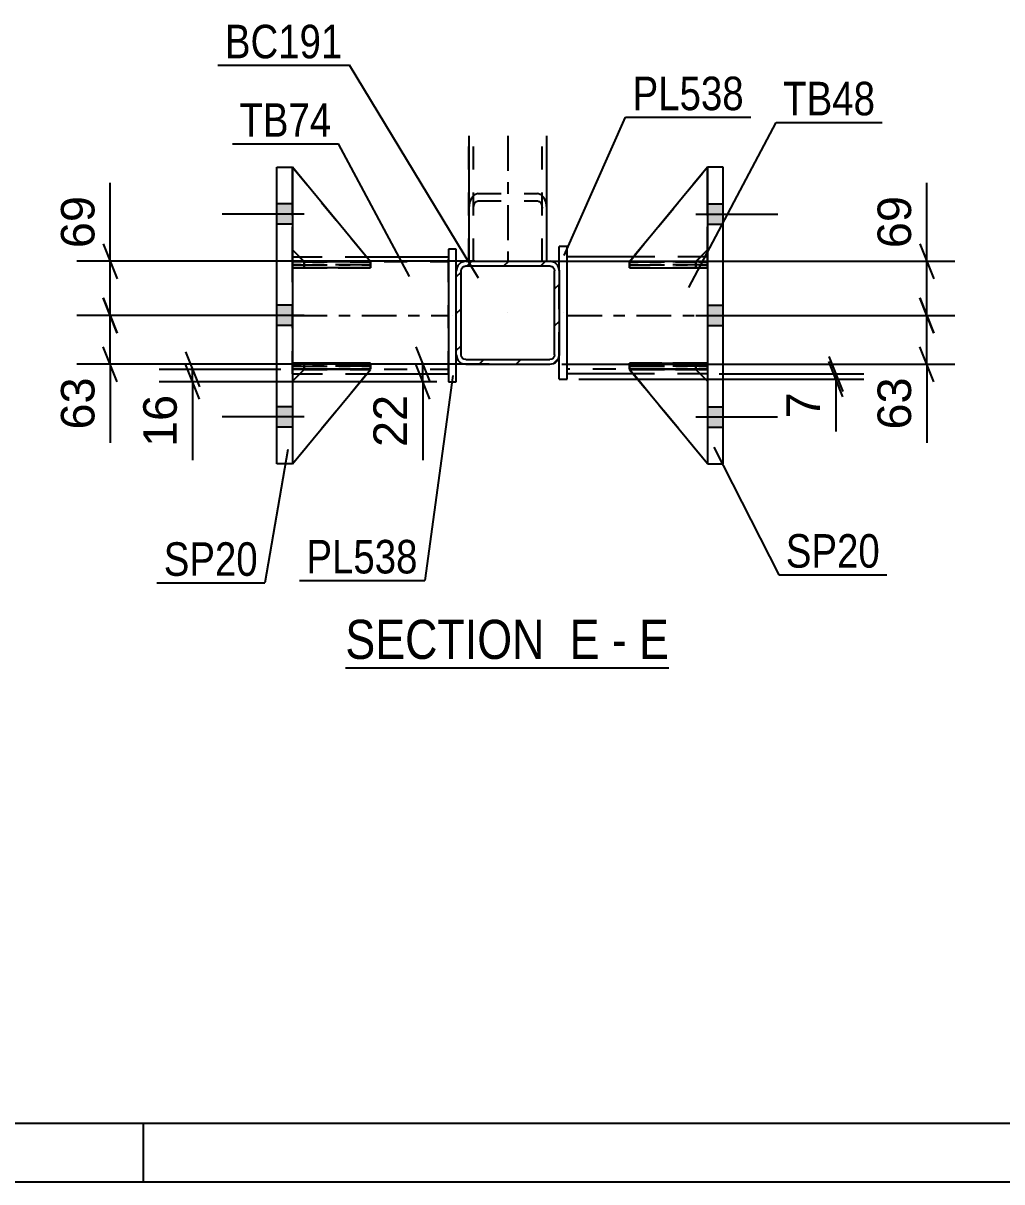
# Model space of a CAD drawing. Header units: millimetres. Extents: x -111 to 730, y -402 to 192.
# Drawn here: x 89.9 to 173.5, y -402.3 to -303.3 of the extents above; entities that cross this region are included whole.
import ezdxf

# ---------------------------------------------------------------- set-up
doc = ezdxf.new("R2010")
doc.units = ezdxf.units.MM
doc.linetypes.add('DXK_LINE_DOT2', pattern=[3.9198, 1.9599, -1.9599])
doc.linetypes.add('DXK_LINE_DOT3', pattern=[5.9187, 2.979, -0.9799, 0.9799, -0.9799])
doc.styles.add('Arial', font='ARIAL.TTF', dxfattribs={"height": 0.2})
doc.styles.add('Arial Narrow', font='ARIALN.TTF', dxfattribs={"height": 0.2})

# ---------------------------------------------------------------- blocks, each defined once
blk = doc.blocks.new('Unknown-200059755-1133')
at = {"color": 5, "linetype": 'Continuous'}
for p, q in [((-105.846, -397.25), (725.154, -397.25)), ((100.154, -402.25), (100.154, -397.25)), ((-110.846, -402.25), (730.154, -402.25))]:
    blk.add_line(p, q, dxfattribs=at)
blk = doc.blocks.new('Unknown-200059755-19 - 1519')
at = {"color": 6, "linetype": 'Continuous'}
blk.add_line((117.409, -358.328), (145.055, -358.328), dxfattribs=at)
at = {"color": 0, "linetype": 'Continuous'}
for points in [[(135.517, -357.578), (135.517, -354.078), (117.409, -354.078), (117.409, -357.578)], [(139.124, -357.578), (139.124, -354.078), (136.567, -354.078), (136.567, -357.578)], [(141.449, -357.578), (141.449, -354.078), (140.174, -354.078), (140.174, -357.578)], [(145.055, -357.578), (145.055, -354.078), (142.499, -354.078), (142.499, -357.578)]]:
    blk.add_wipeout(points, dxfattribs=at)
at = {"color": 7, "linetype": 'Continuous', "style": 'Arial Narrow'}
for s, height, p in [('SECTION ', 3.3405, (117.409, -357.578)), ('E', 3.34, (136.567, -357.578)), ('E', 3.34, (142.499, -357.578)), ('-', 3.34, (140.174, -357.578))]:
    blk.add_text(s, height=height, dxfattribs=at).set_placement(p)
blk = doc.blocks.new('Part-200059755-1641 - 1519')
at = {"color": 2, "linetype": 'Continuous'}
for p, q in [((113.887, -332.841), (112.887, -333.841)), ((112.887, -340.901), (119.554, -332.841)), ((119.554, -332.841), (113.887, -332.841)), ((113.887, -332.841), (113.887, -332.841)), ((119.554, -332.841), (119.554, -332.841))]:
    blk.add_line(p, q, dxfattribs=at)
at = {"color": 7, "linetype": 'DXK_LINE_DOT2'}
for p, q in [((112.887, -333.841), (113.887, -332.841)), ((112.887, -340.901), (119.554, -332.841)), ((113.887, -332.841), (119.554, -332.841)), ((112.887, -333.841), (112.887, -340.901))]:
    blk.add_line(p, q, dxfattribs=at)
at = {"color": 7, "linetype": 'DXK_LINE_DOT3'}
for p, q in [((119.554, -332.841), (112.887, -332.841)), ((112.887, -332.841), (112.887, -340.901))]:
    blk.add_line(p, q, dxfattribs=at)
blk = doc.blocks.new('Part-200059755-1649 - 1519')
at = {"color": 2, "linetype": 'Continuous'}
for p, q in [((148.352, -315.567), (141.686, -323.641)), ((148.352, -315.569), (148.352, -315.567)), ((148.352, -315.567), (148.352, -315.567)), ((147.359, -323.634), (148.352, -322.641)), ((142.518, -323.641), (141.686, -323.641)), ((141.686, -323.641), (141.686, -323.641))]:
    blk.add_line(p, q, dxfattribs=at)
at = {"color": 7, "linetype": 'DXK_LINE_DOT2'}
for p, q in [((148.352, -315.567), (141.686, -323.641)), ((148.352, -322.641), (148.352, -315.569)), ((147.352, -323.641), (148.352, -322.641)), ((147.352, -323.641), (141.686, -323.641)), ((147.352, -323.641), (142.518, -323.641)), ((147.352, -323.641), (147.359, -323.634)), ((147.352, -323.641), (147.352, -323.641))]:
    blk.add_line(p, q, dxfattribs=at)
at = {"color": 7, "linetype": 'DXK_LINE_DOT3'}
for p, q in [((148.352, -323.641), (148.352, -315.567)), ((141.686, -323.641), (148.352, -323.641))]:
    blk.add_line(p, q, dxfattribs=at)
blk = doc.blocks.new('Bolt-200059755-1585 - 1519')
at = {"linetype": 'Continuous'}
for points in [[(149.686, -320.436), (149.686, -318.702), (148.353, -318.702), (148.353, -320.436)], [(149.686, -320.436), (149.686, -318.702), (148.353, -318.702), (148.353, -320.436)], [(149.686, -320.436), (149.686, -318.702), (148.353, -318.702), (148.353, -320.436)], [(149.686, -329.102), (149.686, -327.369), (148.353, -327.369), (148.353, -329.102)], [(149.686, -329.102), (149.686, -327.369), (148.353, -327.369), (148.353, -329.102)], [(149.686, -337.769), (149.686, -336.036), (148.353, -336.036), (148.353, -337.769)], [(149.686, -337.769), (149.686, -336.036), (148.353, -336.036), (148.353, -337.769)], [(149.686, -337.769), (149.686, -336.036), (148.353, -336.036), (148.353, -337.769)]]:
    blk.add_hatch(color=1, dxfattribs=at).paths.add_polyline_path(points)
at = {"color": 1, "linetype": 'Continuous'}
for p, q in [((148.353, -318.702), (149.686, -318.702)), ((148.353, -318.702), (149.686, -318.702)), ((148.353, -318.702), (149.686, -318.702)), ((147.353, -319.569), (154.353, -319.569)), ((147.353, -319.569), (154.353, -319.569)), ((147.353, -319.569), (154.353, -319.569)), ((148.353, -320.436), (149.686, -320.436)), ((148.353, -320.436), (149.686, -320.436)), ((148.353, -320.436), (149.686, -320.436)), ((148.353, -327.369), (149.686, -327.369)), ((148.353, -327.369), (149.686, -327.369)), ((147.353, -328.236), (154.353, -328.236)), ((147.353, -328.236), (154.353, -328.236)), ((148.353, -329.102), (149.686, -329.102)), ((148.353, -329.102), (149.686, -329.102)), ((148.353, -336.036), (149.686, -336.036)), ((148.353, -336.036), (149.686, -336.036)), ((148.353, -336.036), (149.686, -336.036)), ((147.353, -336.902), (154.353, -336.902)), ((147.353, -336.902), (154.353, -336.902)), ((147.353, -336.902), (154.353, -336.902)), ((148.353, -337.769), (149.686, -337.769)), ((148.353, -337.769), (149.686, -337.769)), ((148.353, -337.769), (149.686, -337.769))]:
    blk.add_line(p, q, dxfattribs=at)
blk = doc.blocks.new('Part-200059755-1673 - 1519')
at = {"color": 2, "linetype": 'Continuous'}
for p, q in [((112.888, -323.236), (113.483, -323.236)), ((119.22, -323.236), (126.221, -323.236)), ((112.888, -333.236), (113.493, -333.236)), ((119.228, -333.236), (126.221, -333.236))]:
    blk.add_line(p, q, dxfattribs=at)
at = {"color": 7, "linetype": 'DXK_LINE_DOT2'}
for p, q in [((112.888, -333.236), (112.888, -323.236)), ((112.888, -323.636), (126.221, -323.636)), ((113.483, -323.236), (119.22, -323.236)), ((126.221, -333.236), (126.221, -323.236)), ((112.888, -332.836), (126.221, -332.836)), ((113.493, -333.236), (119.228, -333.236))]:
    blk.add_line(p, q, dxfattribs=at)
at = {"color": 7, "linetype": 'DXK_LINE_DOT3'}
blk.add_line((112.888, -328.236), (126.221, -328.236), dxfattribs=at)
blk = doc.blocks.new('Part-200059755-1642 - 1519')
at = {"color": 7, "linetype": 'DXK_LINE_DOT2'}
for p, q in [((113.887, -332.841), (112.887, -333.841)), ((112.887, -340.901), (119.554, -332.841)), ((112.887, -333.841), (113.887, -332.841)), ((112.887, -340.901), (119.554, -332.841)), ((119.554, -332.841), (113.887, -332.841)), ((113.887, -332.841), (113.887, -332.841)), ((113.887, -332.841), (119.554, -332.841)), ((119.554, -332.841), (119.554, -332.841)), ((112.887, -333.841), (112.887, -340.901))]:
    blk.add_line(p, q, dxfattribs=at)
at = {"color": 7, "linetype": 'DXK_LINE_DOT3'}
for p, q in [((119.554, -332.841), (112.887, -332.841)), ((112.887, -332.841), (112.887, -340.901))]:
    blk.add_line(p, q, dxfattribs=at)
blk = doc.blocks.new('Part-200059755-1640 - 1519')
at = {"color": 7, "linetype": 'DXK_LINE_DOT2'}
for p, q in [((112.887, -322.641), (112.887, -315.567)), ((112.887, -315.567), (119.554, -323.641)), ((112.887, -315.567), (119.554, -323.641)), ((113.887, -323.641), (112.887, -322.641)), ((113.887, -323.641), (112.887, -322.641)), ((119.554, -323.641), (113.887, -323.641)), ((113.887, -323.641), (113.887, -323.641)), ((113.887, -323.641), (119.554, -323.641)), ((119.554, -323.641), (119.554, -323.641))]:
    blk.add_line(p, q, dxfattribs=at)
at = {"color": 7, "linetype": 'DXK_LINE_DOT3'}
for p, q in [((112.887, -323.641), (112.887, -315.567)), ((119.554, -323.641), (112.887, -323.641))]:
    blk.add_line(p, q, dxfattribs=at)
blk = doc.blocks.new('Part-200059755-1608 - 1519')
at = {"color": 7, "linetype": 'DXK_LINE_DOT2'}
for p, q in [((127.954, -323.609), (127.954, -312.898)), ((128.354, -323.609), (128.354, -312.898)), ((134.221, -323.609), (134.221, -312.898)), ((134.621, -323.609), (134.621, -312.898)), ((128.015, -318.591), (127.954, -319.065)), ((128.188, -318.188), (128.015, -318.591)), ((128.448, -317.919), (128.188, -318.188)), ((128.385, -318.828), (128.471, -318.627)), ((128.754, -317.825), (128.448, -317.919)), ((128.471, -318.627), (128.601, -318.492)), ((128.601, -318.492), (128.754, -318.445)), ((128.754, -317.825), (133.821, -317.825)), ((128.754, -318.445), (133.821, -318.445)), ((134.127, -317.919), (133.821, -317.825)), ((133.821, -318.445), (133.974, -318.492)), ((133.974, -318.492), (134.104, -318.627)), ((134.104, -318.627), (134.19, -318.828)), ((134.387, -318.188), (134.127, -317.919)), ((134.56, -318.591), (134.387, -318.188)), ((134.621, -319.065), (134.56, -318.591)), ((128.354, -319.065), (128.385, -318.828)), ((134.19, -318.828), (134.221, -319.065)), ((127.954, -323.609), (134.621, -323.609)), ((128.015, -323.609), (127.954, -323.609))]:
    blk.add_line(p, q, dxfattribs=at)
at = {"color": 7, "linetype": 'DXK_LINE_DOT3'}
blk.add_line((131.288, -312.898), (131.288, -322.993), dxfattribs=at)
blk = doc.blocks.new('Bolt-200059755-1584 - 1519')
at = {"linetype": 'Continuous'}
for points in [[(112.888, -320.436), (112.888, -318.702), (111.554, -318.702), (111.554, -320.436)], [(112.888, -320.436), (112.888, -318.702), (111.554, -318.702), (111.554, -320.436)], [(112.888, -320.436), (112.888, -318.702), (111.554, -318.702), (111.554, -320.436)], [(112.888, -329.102), (112.888, -327.369), (111.554, -327.369), (111.554, -329.102)], [(112.888, -329.102), (112.888, -327.369), (111.554, -327.369), (111.554, -329.102)], [(112.888, -337.769), (112.888, -336.036), (111.554, -336.036), (111.554, -337.769)], [(112.888, -337.769), (112.888, -336.036), (111.554, -336.036), (111.554, -337.769)], [(112.888, -337.769), (112.888, -336.036), (111.554, -336.036), (111.554, -337.769)]]:
    blk.add_hatch(color=1, dxfattribs=at).paths.add_polyline_path(points)
at = {"color": 1, "linetype": 'Continuous'}
for p, q in [((112.888, -318.702), (111.554, -318.702)), ((112.888, -318.702), (111.554, -318.702)), ((112.888, -318.702), (111.554, -318.702)), ((113.888, -319.569), (106.888, -319.569)), ((113.888, -319.569), (106.888, -319.569)), ((113.888, -319.569), (106.888, -319.569)), ((112.888, -320.436), (111.554, -320.436)), ((112.888, -320.436), (111.554, -320.436)), ((112.888, -320.436), (111.554, -320.436)), ((112.888, -327.369), (111.554, -327.369)), ((112.888, -327.369), (111.554, -327.369)), ((113.888, -328.236), (106.888, -328.236)), ((113.888, -328.236), (106.888, -328.236)), ((112.888, -329.102), (111.554, -329.102)), ((112.888, -329.102), (111.554, -329.102)), ((112.888, -336.036), (111.554, -336.036)), ((112.888, -336.036), (111.554, -336.036)), ((112.888, -336.036), (111.554, -336.036)), ((113.888, -336.902), (106.888, -336.902)), ((113.888, -336.902), (106.888, -336.902)), ((113.888, -336.902), (106.888, -336.902)), ((112.888, -337.769), (111.554, -337.769)), ((112.888, -337.769), (111.554, -337.769)), ((112.888, -337.769), (111.554, -337.769))]:
    blk.add_line(p, q, dxfattribs=at)
blk = doc.blocks.new('Part-200059755-1598 - 1519')
at = {"color": 2, "linetype": 'Continuous'}
for p, q in [((127.954, -312.898), (127.954, -323.609)), ((134.621, -323.609), (134.621, -312.898))]:
    blk.add_line(p, q, dxfattribs=at)
at = {"color": 7, "linetype": 'DXK_LINE_DOT2'}
for p, q in [((128.354, -323.609), (128.354, -312.898)), ((134.221, -323.609), (134.221, -312.898)), ((127.954, -323.609), (134.621, -323.609)), ((127.954, -323.609), (128.015, -323.609))]:
    blk.add_line(p, q, dxfattribs=at)
at = {"color": 7, "linetype": 'DXK_LINE_DOT3'}
blk.add_line((131.288, -312.898), (131.288, -323.609), dxfattribs=at)
blk = doc.blocks.new('Part-200059755-1643 - 1519')
at = {"color": 2, "linetype": 'Continuous'}
for p, q in [((141.691, -323.634), (141.686, -323.634)), ((141.686, -323.634), (141.686, -324.167)), ((148.353, -323.634), (142.518, -323.634)), ((148.353, -323.634), (148.353, -323.634)), ((148.353, -323.634), (148.353, -324.167)), ((141.686, -324.167), (148.353, -324.167))]:
    blk.add_line(p, q, dxfattribs=at)
at = {"color": 7, "linetype": 'DXK_LINE_DOT2'}
for p, q in [((142.518, -323.634), (141.691, -323.634)), ((147.353, -323.634), (141.691, -323.634)), ((147.353, -323.634), (148.353, -323.634)), ((147.353, -323.634), (147.353, -324.167)), ((148.353, -323.634), (148.353, -323.634)), ((141.686, -324.167), (147.353, -324.167)), ((147.353, -324.167), (148.353, -324.167))]:
    blk.add_line(p, q, dxfattribs=at)
blk = doc.blocks.new('Part-200059755-1644 - 1519')
at = {"color": 2, "linetype": 'Continuous'}
for p, q in [((141.686, -332.301), (148.353, -332.301)), ((141.686, -332.301), (141.686, -332.834)), ((148.353, -332.301), (148.353, -332.301)), ((148.353, -332.834), (148.353, -332.301)), ((148.353, -332.834), (141.686, -332.834))]:
    blk.add_line(p, q, dxfattribs=at)
at = {"color": 7, "linetype": 'DXK_LINE_DOT2'}
for p, q in [((147.353, -332.301), (141.686, -332.301)), ((148.353, -332.301), (147.353, -332.301)), ((147.353, -332.301), (147.353, -332.834)), ((148.353, -332.301), (148.353, -332.301)), ((141.686, -332.834), (147.353, -332.834)), ((147.353, -332.834), (148.353, -332.834))]:
    blk.add_line(p, q, dxfattribs=at)
blk = doc.blocks.new('Part-200059755-1709 - 1519')
at = {"color": 2, "linetype": 'Continuous'}
for p, q in [((149.686, -315.569), (148.353, -315.569)), ((148.353, -315.569), (148.353, -340.902)), ((149.686, -340.902), (149.686, -315.569)), ((148.353, -340.902), (149.686, -340.902))]:
    blk.add_line(p, q, dxfattribs=at)
blk = doc.blocks.new('Part-200059755-1645 - 1519')
at = {"color": 7, "linetype": 'DXK_LINE_DOT2'}
for p, q in [((141.686, -324.167), (141.686, -323.634)), ((141.686, -323.634), (147.353, -323.634)), ((148.352, -323.634), (141.686, -323.634)), ((147.353, -324.167), (147.353, -323.634)), ((147.353, -323.634), (148.353, -323.634)), ((148.352, -324.167), (148.352, -323.634)), ((148.352, -323.634), (148.353, -323.634)), ((148.353, -324.167), (148.353, -323.634)), ((147.353, -324.167), (141.686, -324.167)), ((141.686, -324.167), (148.352, -324.167)), ((148.353, -324.167), (147.353, -324.167)), ((148.352, -324.167), (148.353, -324.167))]:
    blk.add_line(p, q, dxfattribs=at)
at = {"color": 7, "linetype": 'DXK_LINE_DOT3'}
for p, q in [((148.353, -323.9), (141.686, -323.9)), ((141.686, -323.9), (148.352, -323.901))]:
    blk.add_line(p, q, dxfattribs=at)
blk = doc.blocks.new('Part-200059755-1646 - 1519')
at = {"color": 7, "linetype": 'DXK_LINE_DOT2'}
for p, q in [((141.686, -332.834), (141.686, -332.3)), ((141.686, -332.3), (147.353, -332.3)), ((148.352, -332.301), (141.686, -332.3)), ((147.353, -332.834), (147.353, -332.3)), ((147.353, -332.3), (148.353, -332.3)), ((148.352, -332.301), (148.353, -332.3)), ((148.352, -332.834), (148.352, -332.301)), ((148.353, -332.834), (148.353, -332.3)), ((147.353, -332.834), (141.686, -332.834)), ((141.686, -332.834), (148.352, -332.834)), ((148.353, -332.834), (147.353, -332.834)), ((148.352, -332.834), (148.353, -332.834))]:
    blk.add_line(p, q, dxfattribs=at)
at = {"color": 7, "linetype": 'DXK_LINE_DOT3'}
for p, q in [((148.353, -332.567), (141.686, -332.567)), ((141.686, -332.567), (148.352, -332.567))]:
    blk.add_line(p, q, dxfattribs=at)
blk = doc.blocks.new('Part-200059755-1652 - 1519')
at = {"color": 7, "linetype": 'DXK_LINE_DOT2'}
for p, q in [((148.352, -315.567), (141.686, -323.641)), ((141.686, -323.641), (148.352, -315.567)), ((148.352, -322.641), (148.352, -315.567)), ((147.352, -323.641), (148.352, -322.641)), ((147.352, -323.641), (148.352, -322.641)), ((141.686, -323.641), (147.352, -323.641)), ((141.686, -323.641), (141.686, -323.641)), ((147.352, -323.641), (141.686, -323.641)), ((147.352, -323.641), (147.352, -323.641))]:
    blk.add_line(p, q, dxfattribs=at)
at = {"color": 7, "linetype": 'DXK_LINE_DOT3'}
for p, q in [((148.352, -323.641), (148.352, -315.567)), ((141.686, -323.641), (148.352, -323.641))]:
    blk.add_line(p, q, dxfattribs=at)
blk = doc.blocks.new('Part-200059755-1655 - 1519')
at = {"color": 2, "linetype": 'Continuous'}
for p, q in [((141.686, -332.841), (141.686, -332.841)), ((147.352, -332.841), (141.686, -332.841)), ((148.352, -340.901), (141.686, -332.841)), ((147.352, -332.841), (147.352, -332.841)), ((147.352, -332.841), (148.352, -333.841))]:
    blk.add_line(p, q, dxfattribs=at)
at = {"color": 7, "linetype": 'DXK_LINE_DOT2'}
for p, q in [((141.686, -332.841), (147.352, -332.841)), ((148.352, -340.901), (141.686, -332.841)), ((147.352, -332.841), (148.352, -333.841)), ((148.352, -333.841), (148.352, -340.901))]:
    blk.add_line(p, q, dxfattribs=at)
at = {"color": 7, "linetype": 'DXK_LINE_DOT3'}
for p, q in [((141.686, -332.841), (148.352, -332.841)), ((148.352, -332.841), (148.352, -340.901))]:
    blk.add_line(p, q, dxfattribs=at)
blk = doc.blocks.new('Part-200059755-1658 - 1519')
at = {"color": 7, "linetype": 'DXK_LINE_DOT2'}
for p, q in [((141.686, -332.841), (147.352, -332.841)), ((148.352, -340.901), (141.686, -332.841)), ((141.686, -332.841), (141.686, -332.841)), ((147.352, -332.841), (141.686, -332.841)), ((141.686, -332.841), (148.352, -340.901)), ((147.352, -332.841), (148.352, -333.841)), ((147.352, -332.841), (147.352, -332.841)), ((148.352, -333.841), (147.352, -332.841)), ((148.352, -333.841), (148.352, -340.901))]:
    blk.add_line(p, q, dxfattribs=at)
at = {"color": 7, "linetype": 'DXK_LINE_DOT3'}
for p, q in [((141.686, -332.841), (148.352, -332.841)), ((148.352, -332.841), (148.352, -340.901))]:
    blk.add_line(p, q, dxfattribs=at)
blk = doc.blocks.new('Part-200059755-1694 - 1519')
at = {"color": 2, "linetype": 'Continuous'}
for p, q in [((111.554, -315.569), (112.888, -315.569)), ((111.554, -340.902), (111.554, -315.569)), ((112.888, -315.569), (112.888, -340.902)), ((112.888, -340.902), (111.554, -340.902))]:
    blk.add_line(p, q, dxfattribs=at)
blk = doc.blocks.new('Part-200059755-1695 - 1519')
at = {"color": 2, "linetype": 'Continuous'}
for p, q in [((112.887, -324.167), (112.887, -323.634)), ((112.887, -323.634), (118.722, -323.634)), ((119.554, -323.634), (119.549, -323.634)), ((119.554, -324.167), (119.554, -323.634)), ((119.554, -324.167), (112.887, -324.167)), ((112.887, -324.167), (112.887, -324.167))]:
    blk.add_line(p, q, dxfattribs=at)
at = {"color": 7, "linetype": 'DXK_LINE_DOT2'}
for p, q in [((113.887, -323.634), (112.887, -323.634)), ((113.887, -324.167), (113.887, -323.634)), ((113.887, -323.634), (119.549, -323.634)), ((112.887, -324.167), (113.887, -324.167)), ((113.887, -324.167), (119.554, -324.167))]:
    blk.add_line(p, q, dxfattribs=at)
blk = doc.blocks.new('Part-200059755-1696 - 1519')
at = {"color": 2, "linetype": 'Continuous'}
for p, q in [((112.887, -332.834), (112.887, -332.301)), ((119.554, -332.301), (112.887, -332.301)), ((119.554, -332.834), (119.554, -332.301)), ((119.554, -332.834), (112.887, -332.834)), ((112.887, -332.834), (112.887, -332.834))]:
    blk.add_line(p, q, dxfattribs=at)
at = {"color": 7, "linetype": 'DXK_LINE_DOT2'}
for p, q in [((113.887, -332.301), (112.887, -332.301)), ((113.887, -332.834), (113.887, -332.301)), ((119.554, -332.301), (113.887, -332.301)), ((112.887, -332.834), (113.887, -332.834)), ((113.887, -332.834), (119.554, -332.834))]:
    blk.add_line(p, q, dxfattribs=at)
at = {"color": 7, "linetype": 'DXK_LINE_DOT3'}
for p, q in [((112.887, -332.567), (119.554, -332.567)), ((119.554, -332.567), (112.887, -332.567))]:
    blk.add_line(p, q, dxfattribs=at)
blk = doc.blocks.new('Part-200059755-1697 - 1519')
at = {"color": 7, "linetype": 'DXK_LINE_DOT2'}
for p, q in [((112.887, -323.634), (113.887, -323.634)), ((119.398, -323.634), (112.887, -323.634)), ((112.887, -323.634), (112.887, -323.634)), ((112.887, -323.634), (112.887, -324.167)), ((112.887, -323.634), (112.887, -324.167)), ((113.887, -323.634), (119.554, -323.634)), ((113.887, -323.634), (113.887, -324.167)), ((119.554, -323.634), (119.554, -324.167)), ((113.887, -324.167), (112.887, -324.167)), ((112.887, -324.167), (119.554, -324.167)), ((112.887, -324.167), (112.887, -324.167)), ((119.554, -324.167), (113.887, -324.167))]:
    blk.add_line(p, q, dxfattribs=at)
at = {"color": 7, "linetype": 'DXK_LINE_DOT3'}
for p, q in [((112.887, -323.9), (119.554, -323.9)), ((119.554, -323.9), (112.887, -323.901))]:
    blk.add_line(p, q, dxfattribs=at)
blk = doc.blocks.new('Part-200059755-1762 - 1519')
at = {"linetype": 'Continuous'}
h = blk.add_hatch(dxfattribs=at)
h.set_pattern_fill('', scale=0.7, style=0, pattern_type=0)
h.set_pattern_definition([(45, (135.1937, -332.3482), (-1.57154, 1.57154), [])])
h.paths.add_polyline_path([(134.888, -332.409), (135.194, -332.348), (135.453, -332.175), (135.627, -331.915), (135.688, -331.609), (135.688, -324.409), (135.627, -324.103), (135.453, -323.843), (135.194, -323.67), (134.888, -323.609), (127.688, -323.609), (127.381, -323.67), (127.122, -323.843), (126.948, -324.103), (126.888, -324.409), (126.888, -331.609), (126.948, -331.915), (127.122, -332.175), (127.381, -332.348), (127.688, -332.409)])
h.paths.add_polyline_path([(127.688, -332.009), (127.534, -331.979), (127.405, -331.892), (127.318, -331.762), (127.288, -331.609), (127.288, -324.409), (127.318, -324.256), (127.405, -324.126), (127.534, -324.04), (127.688, -324.009), (134.888, -324.009), (135.041, -324.04), (135.17, -324.126), (135.257, -324.256), (135.288, -324.409), (135.288, -331.609), (135.257, -331.762), (135.17, -331.892), (135.041, -331.979), (134.888, -332.009)])
at = {"color": 2, "linetype": 'Continuous'}
for p, q in [((127.688, -323.609), (127.381, -323.67)), ((127.688, -323.609), (134.888, -323.609)), ((135.194, -323.67), (134.888, -323.609)), ((126.948, -324.103), (126.888, -324.409)), ((126.888, -331.609), (126.888, -324.409)), ((127.288, -324.409), (127.318, -324.256)), ((127.288, -331.609), (127.288, -324.409)), ((127.318, -324.256), (127.405, -324.126)), ((127.405, -324.126), (127.534, -324.04)), ((127.534, -324.04), (127.688, -324.009)), ((127.688, -324.009), (134.888, -324.009)), ((134.888, -324.009), (135.041, -324.04)), ((135.041, -324.04), (135.17, -324.126)), ((135.17, -324.126), (135.257, -324.256)), ((135.257, -324.256), (135.288, -324.409)), ((135.288, -331.609), (135.288, -324.409)), ((135.688, -324.409), (135.627, -324.103)), ((135.688, -331.609), (135.688, -324.409)), ((126.888, -331.609), (126.948, -331.915)), ((127.318, -331.762), (127.288, -331.609)), ((127.405, -331.892), (127.318, -331.762)), ((127.381, -332.348), (127.688, -332.409)), ((127.534, -331.979), (127.405, -331.892)), ((127.688, -332.009), (127.534, -331.979)), ((127.688, -332.009), (134.888, -332.009)), ((127.688, -332.409), (134.888, -332.409)), ((135.041, -331.979), (134.888, -332.009)), ((134.888, -332.409), (135.194, -332.348)), ((135.17, -331.892), (135.041, -331.979)), ((135.257, -331.762), (135.17, -331.892)), ((135.288, -331.609), (135.257, -331.762)), ((135.627, -331.915), (135.688, -331.609))]:
    blk.add_line(p, q, dxfattribs=at)
at = {"color": 7, "linetype": 'DXK_LINE_DOT3'}
blk.add_line((131.288, -328.009), (131.288, -328.009), dxfattribs=at)
at = {"color": 2, "linetype": 'Continuous'}
for centre, start, end in [((127.688, -324.409), 112.5, 157.5), ((134.888, -324.409), 22.5, 67.5), ((127.688, -331.609), 202.5, 247.5), ((134.888, -331.609), 292.5, 337.5)]:
    blk.add_arc(centre, 0.8, start, end, dxfattribs=at)
blk = doc.blocks.new('Part-200059755-1698 - 1519')
at = {"color": 7, "linetype": 'DXK_LINE_DOT2'}
for p, q in [((112.887, -332.3), (113.887, -332.3)), ((119.554, -332.3), (112.887, -332.301)), ((112.887, -332.301), (112.887, -332.3)), ((112.887, -332.3), (112.887, -332.834)), ((112.887, -332.301), (112.887, -332.834)), ((113.887, -332.3), (119.554, -332.3)), ((113.887, -332.3), (113.887, -332.834)), ((119.554, -332.3), (119.554, -332.834)), ((113.887, -332.834), (112.887, -332.834)), ((112.887, -332.834), (119.554, -332.834)), ((112.887, -332.834), (112.887, -332.834)), ((119.554, -332.834), (113.887, -332.834))]:
    blk.add_line(p, q, dxfattribs=at)
blk = doc.blocks.new('Part-200059755-1699 - 1519')
at = {"color": 2, "linetype": 'Continuous'}
for p, q in [((112.887, -315.567), (112.887, -315.567)), ((112.887, -315.567), (112.887, -315.569)), ((119.554, -323.641), (112.887, -315.567)), ((113.881, -323.634), (112.887, -322.641)), ((118.722, -323.641), (119.554, -323.641)), ((119.554, -323.641), (119.554, -323.641))]:
    blk.add_line(p, q, dxfattribs=at)
at = {"color": 7, "linetype": 'DXK_LINE_DOT2'}
for p, q in [((112.887, -315.567), (119.554, -323.641)), ((112.887, -322.641), (112.887, -315.569)), ((113.887, -323.641), (112.887, -322.641)), ((113.887, -323.641), (113.881, -323.634)), ((119.554, -323.641), (113.887, -323.641)), ((113.887, -323.641), (113.887, -323.641)), ((113.887, -323.641), (118.722, -323.641))]:
    blk.add_line(p, q, dxfattribs=at)
at = {"color": 7, "linetype": 'DXK_LINE_DOT3'}
for p, q in [((112.887, -323.641), (112.887, -315.567)), ((119.554, -323.641), (112.887, -323.641))]:
    blk.add_line(p, q, dxfattribs=at)
blk = doc.blocks.new('Part-200059755-1730 - 1519')
at = {"color": 2, "linetype": 'Continuous'}
for p, q in [((126.888, -322.567), (126.221, -322.567)), ((126.221, -322.567), (126.221, -333.9)), ((126.888, -324.408), (126.888, -322.567)), ((126.888, -333.9), (126.888, -331.61)), ((126.221, -333.9), (126.888, -333.9))]:
    blk.add_line(p, q, dxfattribs=at)
at = {"color": 7, "linetype": 'DXK_LINE_DOT2'}
blk.add_line((126.888, -331.61), (126.888, -324.408), dxfattribs=at)
at = {"color": 7, "linetype": 'DXK_LINE_DOT3'}
blk.add_line((126.554, -328.234), (126.554, -328.234), dxfattribs=at)
blk = doc.blocks.new('Part-200059755-1735 - 1519')
at = {"color": 2, "linetype": 'Continuous'}
for p, q in [((136.353, -322.343), (135.686, -322.343)), ((135.686, -324.401), (135.686, -322.343)), ((136.353, -333.676), (136.353, -322.343)), ((135.686, -333.676), (135.686, -331.617)), ((135.686, -333.676), (136.353, -333.676))]:
    blk.add_line(p, q, dxfattribs=at)
at = {"color": 7, "linetype": 'DXK_LINE_DOT2'}
blk.add_line((135.686, -331.617), (135.686, -324.401), dxfattribs=at)
at = {"color": 7, "linetype": 'DXK_LINE_DOT3'}
blk.add_line((136.019, -328.01), (136.019, -328.01), dxfattribs=at)
blk = doc.blocks.new('Part-200059755-1750 - 1519')
at = {"color": 2, "linetype": 'Continuous'}
for p, q in [((142.02, -323.236), (136.353, -323.236)), ((148.353, -323.236), (147.757, -323.236)), ((142.012, -333.236), (136.353, -333.236)), ((148.353, -333.236), (147.747, -333.236))]:
    blk.add_line(p, q, dxfattribs=at)
at = {"color": 7, "linetype": 'DXK_LINE_DOT2'}
for p, q in [((136.353, -333.236), (136.353, -323.236)), ((148.353, -323.636), (136.353, -323.636)), ((147.757, -323.236), (142.02, -323.236)), ((148.353, -323.236), (148.353, -333.236)), ((148.353, -332.836), (136.353, -332.836)), ((147.747, -333.236), (142.012, -333.236))]:
    blk.add_line(p, q, dxfattribs=at)
at = {"color": 7, "linetype": 'DXK_LINE_DOT3'}
blk.add_line((136.353, -328.236), (148.353, -328.236), dxfattribs=at)
blk = doc.blocks.new('StraightDimension-200059755-1818 - 1519')
at = {"color": 7, "linetype": 'Continuous'}
for p, q in [((167.084, -323.609), (167.084, -316.912)), ((167.084, -323.609), (167.084, -316.912)), ((166.484, -322.109), (167.684, -325.109)), ((134.458, -323.609), (169.484, -323.609)), ((167.084, -328.236), (167.084, -323.609)), ((167.684, -329.736), (166.484, -326.736)), ((150.686, -328.236), (169.484, -328.236))]:
    blk.add_line(p, q, dxfattribs=at)
at = {"color": 0}
blk.add_wipeout([(166.334, -317.437), (162.134, -317.437), (162.134, -323.084), (166.334, -323.084)], dxfattribs=at)
at = {"color": 3, "style": 'Arial'}
blk.add_text('69', height=2.8652, rotation=90.00021, dxfattribs=at).set_placement((165.734, -322.484))
blk = doc.blocks.new('StraightDimension-200059755-1833 - 1519')
at = {"color": 7, "linetype": 'Continuous'}
for p, q in [((96.73, -326.736), (97.93, -329.736)), ((110.554, -328.236), (94.48, -328.236)), ((97.33, -332.409), (97.33, -328.236)), ((97.93, -333.909), (96.73, -330.909)), ((129.697, -332.409), (94.48, -332.409)), ((97.33, -332.409), (97.33, -339.106)), ((97.33, -332.409), (97.33, -339.106))]:
    blk.add_line(p, q, dxfattribs=at)
at = {"color": 0}
blk.add_wipeout([(96.58, -332.934), (92.38, -332.934), (92.38, -338.581), (96.58, -338.581)], dxfattribs=at)
at = {"color": 3, "style": 'Arial'}
blk.add_text('63', height=2.8652, rotation=90.00021, dxfattribs=at).set_placement((95.98, -337.981))
blk = doc.blocks.new('StraightDimension-200059755-1803 - 1519')
at = {"color": 7, "linetype": 'Continuous'}
for p, q in [((166.484, -326.736), (167.684, -329.736)), ((150.686, -328.236), (169.484, -328.236)), ((167.084, -332.409), (167.084, -328.236)), ((167.684, -333.909), (166.484, -330.909)), ((135.888, -332.409), (169.484, -332.409)), ((167.084, -332.409), (167.084, -339.106)), ((167.084, -332.409), (167.084, -339.106))]:
    blk.add_line(p, q, dxfattribs=at)
at = {"color": 0}
blk.add_wipeout([(166.334, -332.934), (162.134, -332.934), (162.134, -338.581), (166.334, -338.581)], dxfattribs=at)
at = {"color": 3, "style": 'Arial'}
blk.add_text('63', height=2.8652, rotation=90.00021, dxfattribs=at).set_placement((165.734, -337.981))
blk = doc.blocks.new('StraightDimension-200059755-1765 - 1519')
at = {"color": 7, "linetype": 'Continuous'}
for p, q in [((158.694, -331.736), (159.894, -334.736)), ((159.894, -335.176), (158.694, -332.176)), ((149.352, -333.236), (161.694, -333.236)), ((159.294, -333.676), (159.294, -333.236)), ((137.353, -333.676), (161.694, -333.676)), ((159.294, -333.676), (159.294, -338.15)), ((159.294, -333.676), (159.294, -338.15))]:
    blk.add_line(p, q, dxfattribs=at)
at = {"color": 0}
blk.add_wipeout([(158.544, -334.201), (154.344, -334.201), (154.344, -337.625), (158.544, -337.625)], dxfattribs=at)
at = {"color": 3, "style": 'Arial'}
blk.add_text('7', height=2.865, rotation=90.00021, dxfattribs=at).set_placement((157.944, -337.025))
blk = doc.blocks.new('StraightDimension-200059755-1778 - 1519')
at = {"color": 7, "linetype": 'Continuous'}
for p, q in [((103.76, -331.341), (104.96, -334.341)), ((104.96, -335.4), (103.76, -332.4)), ((111.887, -332.841), (101.51, -332.841)), ((104.36, -333.9), (104.36, -332.841)), ((125.221, -333.9), (101.51, -333.9)), ((104.36, -333.9), (104.36, -340.598)), ((104.36, -333.9), (104.36, -340.598))]:
    blk.add_line(p, q, dxfattribs=at)
at = {"color": 0}
blk.add_wipeout([(103.61, -334.425), (99.41, -334.425), (99.41, -340.073), (103.61, -340.073)], dxfattribs=at)
at = {"color": 3, "style": 'Arial'}
blk.add_text('16', height=2.8652, rotation=90.00021, dxfattribs=at).set_placement((103.01, -339.473))
blk = doc.blocks.new('StraightDimension-200059755-1792 - 1519')
at = {"color": 7, "linetype": 'Continuous'}
for p, q in [((123.418, -330.909), (124.618, -333.909)), ((127.484, -332.409), (121.168, -332.409)), ((124.618, -335.4), (123.418, -332.4)), ((124.018, -333.9), (124.018, -332.409)), ((125.221, -333.9), (121.168, -333.9)), ((124.018, -333.9), (124.018, -340.598)), ((124.018, -333.9), (124.018, -340.598))]:
    blk.add_line(p, q, dxfattribs=at)
at = {"color": 0}
blk.add_wipeout([(123.268, -334.425), (119.068, -334.425), (119.068, -340.073), (123.268, -340.073)], dxfattribs=at)
at = {"color": 3, "style": 'Arial'}
blk.add_text('22', height=2.8652, rotation=90.00021, dxfattribs=at).set_placement((122.668, -339.473))
blk = doc.blocks.new('StraightDimension-200059755-1846 - 1519')
at = {"color": 7, "linetype": 'Continuous'}
for p, q in [((97.33, -323.609), (97.33, -316.912)), ((97.33, -323.609), (97.33, -316.912)), ((96.73, -322.109), (97.93, -325.109)), ((128.474, -323.609), (94.48, -323.609)), ((97.33, -328.236), (97.33, -323.609)), ((97.93, -329.736), (96.73, -326.736)), ((110.554, -328.236), (94.48, -328.236))]:
    blk.add_line(p, q, dxfattribs=at)
at = {"color": 0}
blk.add_wipeout([(96.58, -317.437), (92.38, -317.437), (92.38, -323.084), (96.58, -323.084)], dxfattribs=at)
at = {"color": 3, "style": 'Arial'}
blk.add_text('69', height=2.8652, rotation=90.00021, dxfattribs=at).set_placement((95.98, -322.484))
blk = doc.blocks.new('Mark-200059755-1705 - 1519')
at = {"color": 30, "linetype": 'Continuous'}
for p, q in [((148.887, -339.487), (154.433, -350.382)), ((154.433, -350.382), (163.672, -350.382))]:
    blk.add_line(p, q, dxfattribs=at)
at = {"color": 0}
blk.add_wipeout([(163.072, -349.782), (163.072, -346.782), (155.033, -346.782), (155.033, -349.782)], dxfattribs=at)
blk.add_wipeout([(163.072, -349.782), (163.072, -346.782), (155.033, -346.782), (155.033, -349.782)], dxfattribs=at)
at = {"color": 3, "style": 'Arial Narrow'}
blk.add_text('SP20', height=2.8633, dxfattribs=at).set_placement((155.033, -349.782))
blk = doc.blocks.new('Mark-200059755-1726 - 1519')
at = {"color": 30, "linetype": 'Continuous'}
for p in [(126.586, -333.372), (113.484, -350.873)]:
    blk.add_line(p, (124.187, -350.873), dxfattribs=at)
at = {"color": 0}
blk.add_wipeout([(123.587, -350.273), (123.587, -347.273), (114.084, -347.273), (114.084, -350.273)], dxfattribs=at)
blk.add_wipeout([(123.587, -350.273), (123.587, -347.273), (114.084, -347.273), (114.084, -350.273)], dxfattribs=at)
at = {"color": 3, "style": 'Arial Narrow'}
blk.add_text('PL538', height=2.8633, dxfattribs=at).set_placement((114.084, -350.273))
blk = doc.blocks.new('Mark-200059755-1669 - 1519')
at = {"color": 30, "linetype": 'Continuous'}
for p in [(107.759, -313.57), (122.901, -324.915)]:
    blk.add_line(p, (116.813, -313.57), dxfattribs=at)
at = {"color": 0}
blk.add_wipeout([(116.213, -312.97), (116.213, -309.97), (108.359, -309.97), (108.359, -312.97)], dxfattribs=at)
blk.add_wipeout([(116.213, -312.97), (116.213, -309.97), (108.359, -309.97), (108.359, -312.97)], dxfattribs=at)
at = {"color": 3, "style": 'Arial Narrow'}
blk.add_text('TB74', height=2.8633, dxfattribs=at).set_placement((108.359, -312.97))
blk = doc.blocks.new('Mark-200059755-1690 - 1519')
at = {"color": 30, "linetype": 'Continuous'}
for p in [(112.484, -339.694), (101.297, -351.078)]:
    blk.add_line(p, (110.537, -351.078), dxfattribs=at)
at = {"color": 0}
blk.add_wipeout([(109.937, -350.478), (109.937, -347.478), (101.897, -347.478), (101.897, -350.478)], dxfattribs=at)
blk.add_wipeout([(109.937, -350.478), (109.937, -347.478), (101.897, -347.478), (101.897, -350.478)], dxfattribs=at)
at = {"color": 3, "style": 'Arial Narrow'}
blk.add_text('SP20', height=2.8633, dxfattribs=at).set_placement((101.897, -350.478))
blk = doc.blocks.new('Mark-200059755-1758 - 1519')
at = {"color": 30, "linetype": 'Continuous'}
for p in [(106.522, -306.864), (128.773, -325.049)]:
    blk.add_line(p, (117.771, -306.864), dxfattribs=at)
at = {"color": 0}
blk.add_wipeout([(117.171, -306.264), (117.171, -303.264), (107.122, -303.264), (107.122, -306.264)], dxfattribs=at)
blk.add_wipeout([(117.171, -306.264), (117.171, -303.264), (107.122, -303.264), (107.122, -306.264)], dxfattribs=at)
at = {"color": 3, "style": 'Arial Narrow'}
blk.add_text('BC191', height=2.8633, dxfattribs=at).set_placement((107.122, -306.264))
blk = doc.blocks.new('Mark-200059755-1731 - 1519')
at = {"color": 30, "linetype": 'Continuous'}
for p, q in [((136.105, -323.103), (141.347, -311.298)), ((141.347, -311.298), (152.05, -311.298))]:
    blk.add_line(p, q, dxfattribs=at)
at = {"color": 0}
blk.add_wipeout([(151.45, -310.698), (151.45, -307.698), (141.947, -307.698), (141.947, -310.698)], dxfattribs=at)
blk.add_wipeout([(151.45, -310.698), (151.45, -307.698), (141.947, -307.698), (141.947, -310.698)], dxfattribs=at)
at = {"color": 3, "style": 'Arial Narrow'}
blk.add_text('PL538', height=2.8633, dxfattribs=at).set_placement((141.947, -310.698))
blk = doc.blocks.new('Mark-200059755-1746 - 1519')
at = {"color": 30, "linetype": 'Continuous'}
for p, q in [((146.745, -325.839), (154.21, -311.737)), ((154.21, -311.737), (163.264, -311.737))]:
    blk.add_line(p, q, dxfattribs=at)
at = {"color": 0}
blk.add_wipeout([(162.664, -311.137), (162.664, -308.137), (154.81, -308.137), (154.81, -311.137)], dxfattribs=at)
blk.add_wipeout([(162.664, -311.137), (162.664, -308.137), (154.81, -308.137), (154.81, -311.137)], dxfattribs=at)
at = {"color": 3, "style": 'Arial Narrow'}
blk.add_text('TB48', height=2.8633, dxfattribs=at).set_placement((154.81, -311.137))

msp = doc.modelspace()

# ---------------------------------------------------------------- block references
for name in ['Unknown-200059755-1133', 'Part-200059755-1608 - 1519', 'Part-200059755-1598 - 1519', 'Part-200059755-1694 - 1519', 'Part-200059755-1640 - 1519', 'Part-200059755-1699 - 1519', 'Part-200059755-1649 - 1519', 'Part-200059755-1652 - 1519', 'Part-200059755-1709 - 1519', 'Bolt-200059755-1584 - 1519', 'Bolt-200059755-1585 - 1519', 'Part-200059755-1730 - 1519', 'Part-200059755-1735 - 1519', 'Part-200059755-1695 - 1519', 'Part-200059755-1697 - 1519', 'Part-200059755-1673 - 1519', 'Part-200059755-1762 - 1519', 'Part-200059755-1750 - 1519', 'Part-200059755-1643 - 1519', 'Part-200059755-1645 - 1519', 'Part-200059755-1698 - 1519', 'Part-200059755-1696 - 1519', 'Part-200059755-1646 - 1519', 'Part-200059755-1644 - 1519', 'Part-200059755-1641 - 1519', 'Part-200059755-1642 - 1519', 'Part-200059755-1655 - 1519', 'Part-200059755-1658 - 1519']:
    msp.add_blockref(name, (0, 0))

# ---------------------------------------------------------------- next in the draw order: block references
for name in ['StraightDimension-200059755-1818 - 1519', 'StraightDimension-200059755-1833 - 1519', 'Unknown-200059755-19 - 1519']:
    msp.add_blockref(name, (0, 0))

# ---------------------------------------------------------------- next in the draw order: block references
for name in ['Mark-200059755-1731 - 1519', 'StraightDimension-200059755-1846 - 1519', 'StraightDimension-200059755-1803 - 1519', 'StraightDimension-200059755-1778 - 1519']:
    msp.add_blockref(name, (0, 0))

# ---------------------------------------------------------------- next in the draw order: block references
for name in ['Mark-200059755-1746 - 1519', 'Mark-200059755-1669 - 1519', 'StraightDimension-200059755-1792 - 1519', 'StraightDimension-200059755-1765 - 1519', 'Mark-200059755-1705 - 1519', 'Mark-200059755-1690 - 1519']:
    msp.add_blockref(name, (0, 0))

# ---------------------------------------------------------------- next in the draw order: block references
for name in ['Mark-200059755-1758 - 1519', 'Mark-200059755-1726 - 1519']:
    msp.add_blockref(name, (0, 0))

doc.saveas('drawing.dxf')
